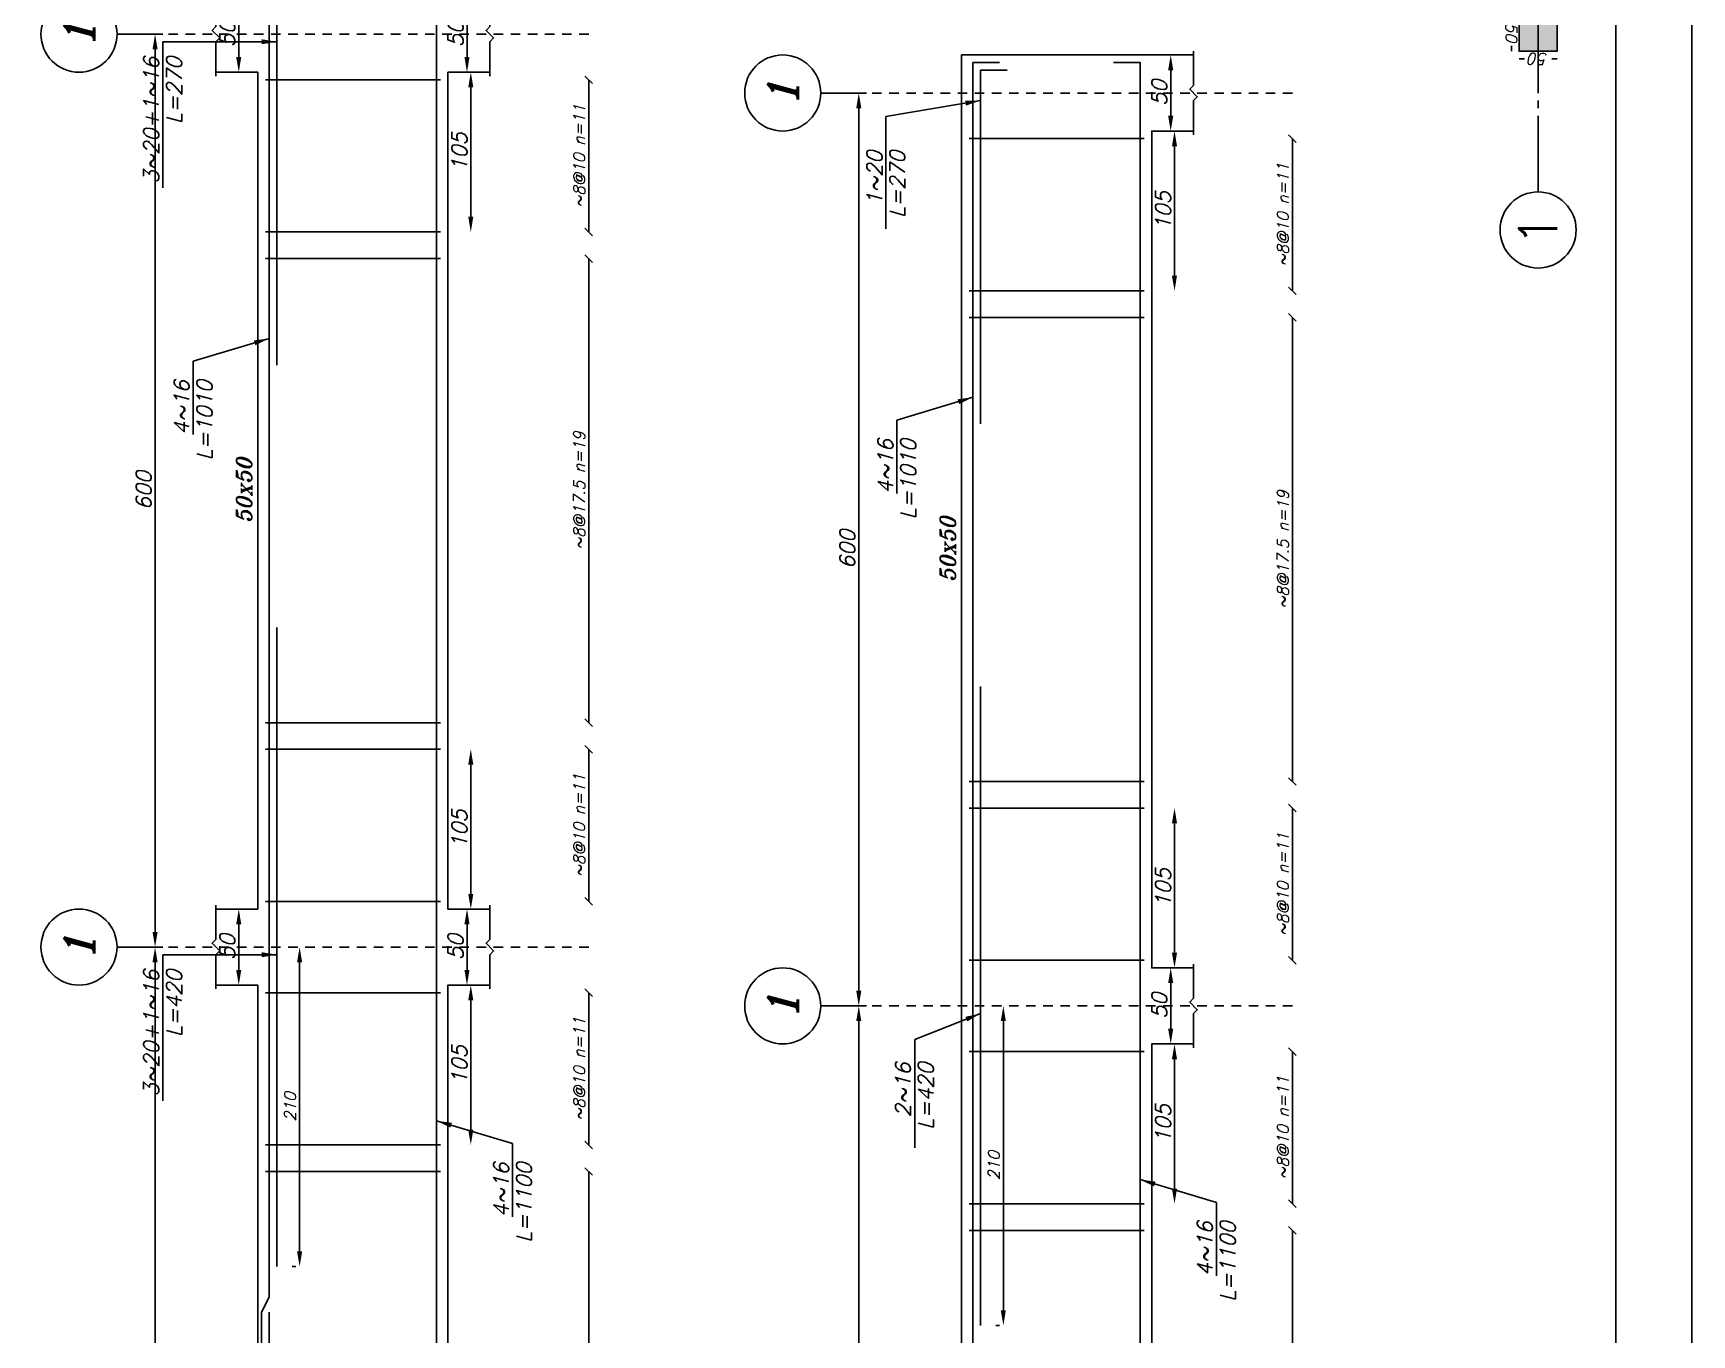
# Model space of a CAD drawing. Extents: x 0 to 308, y -92 to 22.
# Drawn here: x 192.36 to 214.16, y -69.36 to -52.25 of the extents above; entities that cross this region are included whole.
import ezdxf
from ezdxf.enums import TextEntityAlignment as Align

# ---------------------------------------------------------------- set-up
doc = ezdxf.new("R2010")
doc.units = 0
doc.header["$MEASUREMENT"] = 0
doc.header["$PDMODE"] = 33
doc.header["$PDSIZE"] = 0.3
doc.linetypes.add('HIDDEN2', pattern=[0.1875, 0.125, -0.0625])
doc.linetypes.add('SAZE_Axis1', pattern=[1.2, 1, -0.1, 0, -0.1])
doc.layers.add('SAZE_DRAWINGS', color=7, linetype='Continuous')
doc.styles.add('SAZE_STYLE', font='romansp.shx', dxfattribs={"oblique": 15})
doc.styles.add('SAZE_STYLE1', font='romant.shx', dxfattribs={"oblique": 15})
doc.dimstyles.new('SAZE_DIM_STYLE', dxfattribs={"dimtxt": 0.2, "dimasz": 0.2, "dimexe": 0.1, "dimexo": 0.05, "dimgap": 0.05, "dimtad": 0, "dimzin": 0, "dimdsep": 46, "dimtxsty": 'SAZE_STYLE', "dimcen": 0.09, "dimclrd": 2, "dimclre": 2, "dimclrt": 3, "dimadec": 0, "dimazin": 0, "dimtfac": 1, "dimtdec": 4, "dimtix": 1, "dimtmove": 1, "dimatfit": 3, "dimfxl": 1, "dimtolj": 1, "dimtzin": 0, "dimarcsym": 0})

# ---------------------------------------------------------------- blocks, each defined once
blk = doc.blocks.new('*D303')
at = {"layer": 'Defpoints', "color": 0, "transparency": 16777216}
for p in [(194.759, -63.76), (195.059, -63.76), (194.759, -64.76)]:
    blk.add_point(p, dxfattribs=at)
at = {"layer": 'SAZE_DRAWINGS', "color": 2, "lineweight": -2, "transparency": 16777216}
blk.add_line((195.059, -64.56), (195.059, -63.96), dxfattribs=at)
at = {"layer": 'SAZE_DRAWINGS', "color": 2, "transparency": 16777216}
for points in [[(195.025, -63.96), (195.092, -63.96), (195.059, -63.76)], [(195.025, -64.56), (195.092, -64.56), (195.059, -64.76)]]:
    blk.add_solid(points, dxfattribs=at)
at = {"layer": 'SAZE_DRAWINGS', "color": 3, "transparency": 16777216, "insert": (194.909, -64.26), "char_height": 0.2, "attachment_point": 5, "rotation": 90, "style": 'SAZE_STYLE'}
blk.add_mtext('\\A1;50', dxfattribs=at)
blk = doc.blocks.new('*D304')
at = {"layer": 'Defpoints', "color": 0, "transparency": 16777216}
for p in [(198.059, -63.76), (198.359, -63.76), (198.359, -64.76)]:
    blk.add_point(p, dxfattribs=at)
at = {"layer": 'SAZE_DRAWINGS', "color": 2, "lineweight": -2, "transparency": 16777216}
blk.add_line((198.059, -64.56), (198.059, -63.96), dxfattribs=at)
at = {"layer": 'SAZE_DRAWINGS', "color": 2, "transparency": 16777216}
for points in [[(198.025, -63.96), (198.092, -63.96), (198.059, -63.76)], [(198.025, -64.56), (198.092, -64.56), (198.059, -64.76)]]:
    blk.add_solid(points, dxfattribs=at)
at = {"layer": 'SAZE_DRAWINGS', "color": 3, "transparency": 16777216, "insert": (197.909, -64.26), "char_height": 0.2, "attachment_point": 5, "rotation": 90, "style": 'SAZE_STYLE'}
blk.add_mtext('\\A1;50', dxfattribs=at)
blk = doc.blocks.new('*D305')
at = {"layer": 'Defpoints', "color": 0, "transparency": 16777216}
for p in [(194.759, -51.76), (195.059, -51.76), (194.759, -52.76)]:
    blk.add_point(p, dxfattribs=at)
at = {"layer": 'SAZE_DRAWINGS', "color": 2, "lineweight": -2, "transparency": 16777216}
blk.add_line((195.059, -52.56), (195.059, -51.96), dxfattribs=at)
at = {"layer": 'SAZE_DRAWINGS', "color": 2, "transparency": 16777216}
for points in [[(195.025, -51.96), (195.092, -51.96), (195.059, -51.76)], [(195.025, -52.56), (195.092, -52.56), (195.059, -52.76)]]:
    blk.add_solid(points, dxfattribs=at)
at = {"layer": 'SAZE_DRAWINGS', "color": 3, "transparency": 16777216, "insert": (194.909, -52.26), "char_height": 0.2, "attachment_point": 5, "rotation": 90, "style": 'SAZE_STYLE'}
blk.add_mtext('\\A1;50', dxfattribs=at)
blk = doc.blocks.new('*D306')
at = {"layer": 'Defpoints', "color": 0, "transparency": 16777216}
for p in [(198.059, -51.76), (198.359, -51.76), (198.359, -52.76)]:
    blk.add_point(p, dxfattribs=at)
at = {"layer": 'SAZE_DRAWINGS', "color": 2, "lineweight": -2, "transparency": 16777216}
blk.add_line((198.059, -52.56), (198.059, -51.96), dxfattribs=at)
at = {"layer": 'SAZE_DRAWINGS', "color": 2, "transparency": 16777216}
for points in [[(198.025, -51.96), (198.092, -51.96), (198.059, -51.76)], [(198.025, -52.56), (198.092, -52.56), (198.059, -52.76)]]:
    blk.add_solid(points, dxfattribs=at)
at = {"layer": 'SAZE_DRAWINGS', "color": 3, "transparency": 16777216, "insert": (197.909, -52.26), "char_height": 0.2, "attachment_point": 5, "rotation": 90, "style": 'SAZE_STYLE'}
blk.add_mtext('\\A1;50', dxfattribs=at)
blk = doc.blocks.new('*D308')
at = {"layer": 'Defpoints', "color": 0, "transparency": 16777216}
for p in [(193.459, -64.26), (193.959, -64.26), (193.459, -76.26)]:
    blk.add_point(p, dxfattribs=at)
at = {"layer": 'SAZE_DRAWINGS', "color": 2, "lineweight": -2, "transparency": 16777216}
for p, q in [((193.509, -64.26), (194.059, -64.26)), ((193.959, -76.06), (193.959, -64.46)), ((193.509, -76.26), (194.059, -76.26))]:
    blk.add_line(p, q, dxfattribs=at)
at = {"layer": 'SAZE_DRAWINGS', "color": 2, "transparency": 16777216}
for points in [[(193.925, -64.46), (193.992, -64.46), (193.959, -64.26)], [(193.925, -76.06), (193.992, -76.06), (193.959, -76.26)]]:
    blk.add_solid(points, dxfattribs=at)
at = {"layer": 'SAZE_DRAWINGS', "color": 3, "transparency": 16777216, "insert": (193.809, -70.26), "char_height": 0.2, "attachment_point": 5, "rotation": 90, "style": 'SAZE_STYLE'}
blk.add_mtext('\\A1;600', dxfattribs=at)
blk = doc.blocks.new('*D309')
at = {"layer": 'Defpoints', "color": 0, "transparency": 16777216}
for p in [(193.459, -52.26), (193.959, -52.26), (193.459, -64.26)]:
    blk.add_point(p, dxfattribs=at)
at = {"layer": 'SAZE_DRAWINGS', "color": 2, "lineweight": -2, "transparency": 16777216}
for p, q in [((193.509, -52.26), (194.059, -52.26)), ((193.959, -64.06), (193.959, -52.46)), ((193.509, -64.26), (194.059, -64.26))]:
    blk.add_line(p, q, dxfattribs=at)
at = {"layer": 'SAZE_DRAWINGS', "color": 2, "transparency": 16777216}
for points in [[(193.925, -52.46), (193.992, -52.46), (193.959, -52.26)], [(193.925, -64.06), (193.992, -64.06), (193.959, -64.26)]]:
    blk.add_solid(points, dxfattribs=at)
at = {"layer": 'SAZE_DRAWINGS', "color": 3, "transparency": 16777216, "insert": (193.809, -58.26), "char_height": 0.2, "attachment_point": 5, "rotation": 90, "style": 'SAZE_STYLE'}
blk.add_mtext('\\A1;600', dxfattribs=at)
blk = doc.blocks.new('*D311')
at = {"layer": 'Defpoints', "color": 0, "transparency": 16777216}
for p in [(195.859, -64.26), (195.859, -64.26), (195.859, -68.46)]:
    blk.add_point(p, dxfattribs=at)
at = {"layer": 'SAZE_DRAWINGS', "color": 2, "lineweight": -2, "transparency": 16777216}
for p, q in [((195.809, -64.26), (195.759, -64.26)), ((195.859, -68.26), (195.859, -64.46)), ((195.809, -68.46), (195.759, -68.46))]:
    blk.add_line(p, q, dxfattribs=at)
at = {"layer": 'SAZE_DRAWINGS', "color": 2, "transparency": 16777216}
for points in [[(195.825, -64.46), (195.892, -64.46), (195.859, -64.26)], [(195.825, -68.26), (195.892, -68.26), (195.859, -68.46)]]:
    blk.add_solid(points, dxfattribs=at)
at = {"layer": 'SAZE_DRAWINGS', "color": 3, "transparency": 16777216, "insert": (195.734, -66.36), "char_height": 0.15, "attachment_point": 5, "rotation": 90, "style": 'SAZE_STYLE'}
blk.add_mtext('\\A1;210', dxfattribs=at)
blk = doc.blocks.new('*D315')
at = {"layer": 'Defpoints', "color": 0, "transparency": 16777216}
for p in [(198.109, -64.76), (198.109, -64.76), (198.109, -66.86)]:
    blk.add_point(p, dxfattribs=at)
at = {"layer": 'SAZE_DRAWINGS', "color": 2, "lineweight": -2, "transparency": 16777216}
blk.add_line((198.109, -66.66), (198.109, -64.96), dxfattribs=at)
at = {"layer": 'SAZE_DRAWINGS', "color": 2, "transparency": 16777216}
for points in [[(198.075, -64.96), (198.142, -64.96), (198.109, -64.76)], [(198.075, -66.66), (198.142, -66.66), (198.109, -66.86)]]:
    blk.add_solid(points, dxfattribs=at)
at = {"layer": 'SAZE_DRAWINGS', "color": 3, "transparency": 16777216, "insert": (197.959, -65.81), "char_height": 0.2, "attachment_point": 5, "rotation": 90, "style": 'SAZE_STYLE'}
blk.add_mtext('\\A1;105', dxfattribs=at)
blk = doc.blocks.new('*D316')
at = {"layer": 'Defpoints', "color": 0, "transparency": 16777216}
for p in [(198.109, -61.66), (198.109, -61.66), (198.109, -63.76)]:
    blk.add_point(p, dxfattribs=at)
at = {"layer": 'SAZE_DRAWINGS', "color": 2, "lineweight": -2, "transparency": 16777216}
blk.add_line((198.109, -63.56), (198.109, -61.86), dxfattribs=at)
at = {"layer": 'SAZE_DRAWINGS', "color": 2, "transparency": 16777216}
for points in [[(198.075, -61.86), (198.142, -61.86), (198.109, -61.66)], [(198.075, -63.56), (198.142, -63.56), (198.109, -63.76)]]:
    blk.add_solid(points, dxfattribs=at)
at = {"layer": 'SAZE_DRAWINGS', "color": 3, "transparency": 16777216, "insert": (197.959, -62.71), "char_height": 0.2, "attachment_point": 5, "rotation": 90, "style": 'SAZE_STYLE'}
blk.add_mtext('\\A1;105', dxfattribs=at)
blk = doc.blocks.new('*D317')
at = {"layer": 'Defpoints', "color": 0, "transparency": 16777216}
for p in [(198.109, -52.76), (198.109, -52.76), (198.109, -54.86)]:
    blk.add_point(p, dxfattribs=at)
at = {"layer": 'SAZE_DRAWINGS', "color": 2, "lineweight": -2, "transparency": 16777216}
blk.add_line((198.109, -54.66), (198.109, -52.96), dxfattribs=at)
at = {"layer": 'SAZE_DRAWINGS', "color": 2, "transparency": 16777216}
for points in [[(198.075, -52.96), (198.142, -52.96), (198.109, -52.76)], [(198.075, -54.66), (198.142, -54.66), (198.109, -54.86)]]:
    blk.add_solid(points, dxfattribs=at)
at = {"layer": 'SAZE_DRAWINGS', "color": 3, "transparency": 16777216, "insert": (197.959, -53.81), "char_height": 0.2, "attachment_point": 5, "rotation": 90, "style": 'SAZE_STYLE'}
blk.add_mtext('\\A1;105', dxfattribs=at)
blk = doc.blocks.new('*D320')
at = {"layer": 'Defpoints', "color": 0, "transparency": 16777216}
for p in [(207.309, -64.533), (207.609, -64.533), (207.609, -65.533)]:
    blk.add_point(p, dxfattribs=at)
at = {"layer": 'SAZE_DRAWINGS', "color": 2, "lineweight": -2, "transparency": 16777216}
blk.add_line((207.309, -65.333), (207.309, -64.733), dxfattribs=at)
at = {"layer": 'SAZE_DRAWINGS', "color": 2, "transparency": 16777216}
for points in [[(207.275, -64.733), (207.342, -64.733), (207.309, -64.533)], [(207.275, -65.333), (207.342, -65.333), (207.309, -65.533)]]:
    blk.add_solid(points, dxfattribs=at)
at = {"layer": 'SAZE_DRAWINGS', "color": 3, "transparency": 16777216, "insert": (207.159, -65.033), "char_height": 0.2, "attachment_point": 5, "rotation": 90, "style": 'SAZE_STYLE'}
blk.add_mtext('\\A1;50', dxfattribs=at)
blk = doc.blocks.new('*D321')
at = {"layer": 'Defpoints', "color": 0, "transparency": 16777216}
for p in [(207.309, -52.533), (207.609, -52.533), (207.609, -53.533)]:
    blk.add_point(p, dxfattribs=at)
at = {"layer": 'SAZE_DRAWINGS', "color": 2, "lineweight": -2, "transparency": 16777216}
blk.add_line((207.309, -53.333), (207.309, -52.733), dxfattribs=at)
at = {"layer": 'SAZE_DRAWINGS', "color": 2, "transparency": 16777216}
for points in [[(207.275, -52.733), (207.342, -52.733), (207.309, -52.533)], [(207.275, -53.333), (207.342, -53.333), (207.309, -53.533)]]:
    blk.add_solid(points, dxfattribs=at)
at = {"layer": 'SAZE_DRAWINGS', "color": 3, "transparency": 16777216, "insert": (207.159, -53.033), "char_height": 0.2, "attachment_point": 5, "rotation": 90, "style": 'SAZE_STYLE'}
blk.add_mtext('\\A1;50', dxfattribs=at)
blk = doc.blocks.new('*D323')
at = {"layer": 'Defpoints', "color": 0, "transparency": 16777216}
for p in [(202.709, -65.033), (203.209, -65.033), (202.709, -77.033)]:
    blk.add_point(p, dxfattribs=at)
at = {"layer": 'SAZE_DRAWINGS', "color": 2, "lineweight": -2, "transparency": 16777216}
for p, q in [((202.759, -65.033), (203.309, -65.033)), ((203.209, -76.833), (203.209, -65.233)), ((202.759, -77.033), (203.309, -77.033))]:
    blk.add_line(p, q, dxfattribs=at)
at = {"layer": 'SAZE_DRAWINGS', "color": 2, "transparency": 16777216}
for points in [[(203.175, -65.233), (203.242, -65.233), (203.209, -65.033)], [(203.175, -76.833), (203.242, -76.833), (203.209, -77.033)]]:
    blk.add_solid(points, dxfattribs=at)
at = {"layer": 'SAZE_DRAWINGS', "color": 3, "transparency": 16777216, "insert": (203.059, -71.033), "char_height": 0.2, "attachment_point": 5, "rotation": 90, "style": 'SAZE_STYLE'}
blk.add_mtext('\\A1;600', dxfattribs=at)
blk = doc.blocks.new('*D324')
at = {"layer": 'Defpoints', "color": 0, "transparency": 16777216}
for p in [(202.709, -53.033), (203.209, -53.033), (202.709, -65.033)]:
    blk.add_point(p, dxfattribs=at)
at = {"layer": 'SAZE_DRAWINGS', "color": 2, "lineweight": -2, "transparency": 16777216}
for p, q in [((202.759, -53.033), (203.309, -53.033)), ((203.209, -64.833), (203.209, -53.233)), ((202.759, -65.033), (203.309, -65.033))]:
    blk.add_line(p, q, dxfattribs=at)
at = {"layer": 'SAZE_DRAWINGS', "color": 2, "transparency": 16777216}
for points in [[(203.175, -53.233), (203.242, -53.233), (203.209, -53.033)], [(203.175, -64.833), (203.242, -64.833), (203.209, -65.033)]]:
    blk.add_solid(points, dxfattribs=at)
at = {"layer": 'SAZE_DRAWINGS', "color": 3, "transparency": 16777216, "insert": (203.059, -59.033), "char_height": 0.2, "attachment_point": 5, "rotation": 90, "style": 'SAZE_STYLE'}
blk.add_mtext('\\A1;600', dxfattribs=at)
blk = doc.blocks.new('*D326')
at = {"layer": 'Defpoints', "color": 0, "transparency": 16777216}
for p in [(205.109, -65.033), (205.109, -65.033), (205.109, -69.233)]:
    blk.add_point(p, dxfattribs=at)
at = {"layer": 'SAZE_DRAWINGS', "color": 2, "lineweight": -2, "transparency": 16777216}
for p, q in [((205.059, -65.033), (205.009, -65.033)), ((205.109, -69.033), (205.109, -65.233)), ((205.059, -69.233), (205.009, -69.233))]:
    blk.add_line(p, q, dxfattribs=at)
at = {"layer": 'SAZE_DRAWINGS', "color": 2, "transparency": 16777216}
for points in [[(205.075, -65.233), (205.142, -65.233), (205.109, -65.033)], [(205.075, -69.033), (205.142, -69.033), (205.109, -69.233)]]:
    blk.add_solid(points, dxfattribs=at)
at = {"layer": 'SAZE_DRAWINGS', "color": 3, "transparency": 16777216, "insert": (204.984, -67.133), "char_height": 0.15, "attachment_point": 5, "rotation": 90, "style": 'SAZE_STYLE'}
blk.add_mtext('\\A1;210', dxfattribs=at)
blk = doc.blocks.new('*D330')
at = {"layer": 'Defpoints', "color": 0, "transparency": 16777216}
for p in [(207.359, -65.533), (207.359, -65.533), (207.359, -67.633)]:
    blk.add_point(p, dxfattribs=at)
at = {"layer": 'SAZE_DRAWINGS', "color": 2, "lineweight": -2, "transparency": 16777216}
blk.add_line((207.359, -67.433), (207.359, -65.733), dxfattribs=at)
at = {"layer": 'SAZE_DRAWINGS', "color": 2, "transparency": 16777216}
for points in [[(207.325, -65.733), (207.392, -65.733), (207.359, -65.533)], [(207.325, -67.433), (207.392, -67.433), (207.359, -67.633)]]:
    blk.add_solid(points, dxfattribs=at)
at = {"layer": 'SAZE_DRAWINGS', "color": 3, "transparency": 16777216, "insert": (207.209, -66.583), "char_height": 0.2, "attachment_point": 5, "rotation": 90, "style": 'SAZE_STYLE'}
blk.add_mtext('\\A1;105', dxfattribs=at)
blk = doc.blocks.new('*D331')
at = {"layer": 'Defpoints', "color": 0, "transparency": 16777216}
for p in [(207.359, -62.433), (207.359, -62.433), (207.359, -64.533)]:
    blk.add_point(p, dxfattribs=at)
at = {"layer": 'SAZE_DRAWINGS', "color": 2, "lineweight": -2, "transparency": 16777216}
blk.add_line((207.359, -64.333), (207.359, -62.633), dxfattribs=at)
at = {"layer": 'SAZE_DRAWINGS', "color": 2, "transparency": 16777216}
for points in [[(207.325, -62.633), (207.392, -62.633), (207.359, -62.433)], [(207.325, -64.333), (207.392, -64.333), (207.359, -64.533)]]:
    blk.add_solid(points, dxfattribs=at)
at = {"layer": 'SAZE_DRAWINGS', "color": 3, "transparency": 16777216, "insert": (207.209, -63.483), "char_height": 0.2, "attachment_point": 5, "rotation": 90, "style": 'SAZE_STYLE'}
blk.add_mtext('\\A1;105', dxfattribs=at)
blk = doc.blocks.new('*D332')
at = {"layer": 'Defpoints', "color": 0, "transparency": 16777216}
for p in [(207.359, -53.533), (207.359, -53.533), (207.359, -55.633)]:
    blk.add_point(p, dxfattribs=at)
at = {"layer": 'SAZE_DRAWINGS', "color": 2, "lineweight": -2, "transparency": 16777216}
blk.add_line((207.359, -55.433), (207.359, -53.733), dxfattribs=at)
at = {"layer": 'SAZE_DRAWINGS', "color": 2, "transparency": 16777216}
for points in [[(207.325, -53.733), (207.392, -53.733), (207.359, -53.533)], [(207.325, -55.433), (207.392, -55.433), (207.359, -55.633)]]:
    blk.add_solid(points, dxfattribs=at)
at = {"layer": 'SAZE_DRAWINGS', "color": 3, "transparency": 16777216, "insert": (207.209, -54.583), "char_height": 0.2, "attachment_point": 5, "rotation": 90, "style": 'SAZE_STYLE'}
blk.add_mtext('\\A1;105', dxfattribs=at)
blk = doc.blocks.new('SAZE-REC-COL')
at = {"layer": 'SAZE_DRAWINGS'}
h = blk.add_hatch(color=0, dxfattribs=at)
h.dxf.hatch_style = 1
h.paths.add_polyline_path([(-0.5, -0.5), (0.5, -0.5), (0.5, 0.5), (-0.5, 0.5)])
at = {"layer": 'SAZE_DRAWINGS', "color": 0}
blk.add_lwpolyline([(-0.5, -0.5), (0.5, -0.5), (0.5, 0.5), (-0.5, 0.5)], close=True, dxfattribs=at)
blk = doc.blocks.new('*D333')
at = {"layer": 'Defpoints', "color": 0, "transparency": 16777216}
for p in [(211.888, -52.483), (212.388, -52.483), (211.888, -52.583)]:
    blk.add_point(p, dxfattribs=at)
at = {"layer": 'SAZE_DRAWINGS', "color": 2, "lineweight": -2, "transparency": 16777216}
for p, q in [((211.888, -52.583), (211.958, -52.583)), ((212.388, -52.583), (212.318, -52.583))]:
    blk.add_line(p, q, dxfattribs=at)
at = {"layer": 'SAZE_DRAWINGS', "color": 3, "transparency": 16777216, "insert": (212.138, -52.583), "char_height": 0.15, "attachment_point": 5, "rotation": 180, "style": 'SAZE_STYLE'}
blk.add_mtext('\\A1;50', dxfattribs=at)
blk = doc.blocks.new('*D334')
at = {"layer": 'Defpoints', "color": 0, "transparency": 16777216}
for p in [(211.788, -51.983), (211.888, -51.983), (211.888, -52.483)]:
    blk.add_point(p, dxfattribs=at)
at = {"layer": 'SAZE_DRAWINGS', "color": 2, "lineweight": -2, "transparency": 16777216}
for p, q in [((211.788, -51.983), (211.788, -52.053)), ((211.788, -52.483), (211.788, -52.414))]:
    blk.add_line(p, q, dxfattribs=at)
at = {"layer": 'SAZE_DRAWINGS', "color": 3, "transparency": 16777216, "insert": (211.788, -52.233), "char_height": 0.15, "attachment_point": 5, "rotation": 270, "style": 'SAZE_STYLE'}
blk.add_mtext('\\A1;50', dxfattribs=at)

msp = doc.modelspace()

# ---------------------------------------------------------------- linework, layer by layer
at = {"layer": 'SAZE_DRAWINGS', "color": 8, "linetype": 'SAZE_Axis1'}
msp.add_line((212.1379, -54.3333), (212.1379, -34.2333), dxfattribs=at)
at = {"layer": 'SAZE_DRAWINGS', "color": 1}
msp.add_lwpolyline([(172.1588, -32.3812), (172.1588, -91.7812), (214.1588, -91.7812), (214.1588, -32.3812)], close=True, dxfattribs=at)
at = {"layer": 'SAZE_DRAWINGS', "color": 7}
msp.add_lwpolyline([(173.1588, -33.3812), (173.1588, -90.7812), (213.1588, -90.7812), (213.1588, -33.3812)], close=True, dxfattribs=at)
at = {"layer": 'SAZE_DRAWINGS', "color": 8, "elevation": 0}
for points in [[(194.7588, -52.8097), (194.7588, -52.3597), (194.8088, -52.3097), (194.7088, -52.2097), (194.7588, -52.1597), (194.7588, -51.7097)], [(198.3588, -52.8097), (198.3588, -52.3597), (198.4088, -52.3097), (198.3088, -52.2097), (198.3588, -52.1597), (198.3588, -51.7097)], [(207.6088, -53.583), (207.6088, -53.133), (207.6588, -53.083), (207.5588, -52.983), (207.6088, -52.933), (207.6088, -52.483)], [(194.7588, -64.8097), (194.7588, -64.3597), (194.8088, -64.3097), (194.7088, -64.2097), (194.7588, -64.1597), (194.7588, -63.7097)], [(198.3588, -64.8097), (198.3588, -64.3597), (198.4088, -64.3097), (198.3088, -64.2097), (198.3588, -64.1597), (198.3588, -63.7097)], [(207.6088, -65.583), (207.6088, -65.133), (207.6588, -65.083), (207.5588, -64.983), (207.6088, -64.933), (207.6088, -64.483)]]:
    msp.add_lwpolyline(points, dxfattribs=at)
at = {"layer": 'SAZE_DRAWINGS', "color": 6, "linetype": 'Continuous', "elevation": 0}
for points in [[(195.3588, -71.4597), (195.3588, -69.0597), (195.4588, -68.8597), (195.4588, -51.8597), (195.8088, -51.8597)], [(197.7588, -73.2097), (197.7588, -71.3097), (197.6588, -71.1097), (197.6588, -51.8597), (197.3088, -51.8597)], [(195.5588, -56.6097), (195.5588, -51.9597), (195.9088, -51.9597)], [(204.6088, -72.233), (204.6088, -69.833), (204.7088, -69.633), (204.7088, -52.633), (205.0588, -52.633)], [(204.8088, -57.383), (204.8088, -52.733), (205.1588, -52.733)], [(207.0088, -73.983), (207.0088, -72.083), (206.9088, -71.883), (206.9088, -52.633), (206.5588, -52.633)], [(195.5588, -68.4597), (195.5588, -60.0597)], [(204.8088, -69.233), (204.8088, -60.833)], [(195.8088, -88.6597), (195.4588, -88.6597), (195.4588, -69.0597)]]:
    msp.add_lwpolyline(points, dxfattribs=at)
at = {"layer": 'SAZE_DRAWINGS', "color": 2, "linetype": 'HIDDEN2', "elevation": 0}
for points in [[(199.6588, -52.2597), (193.4588, -52.2597)], [(208.9088, -53.033), (202.7088, -53.033)], [(199.6588, -64.2597), (193.4588, -64.2597)], [(208.9088, -65.033), (202.7088, -65.033)]]:
    msp.add_lwpolyline(points, dxfattribs=at)
at = {"layer": 'SAZE_DRAWINGS', "color": 3, "linetype": 'Continuous', "elevation": 0}
for points in [[(204.5588, -89.533), (204.5588, -52.533)], [(207.6088, -52.533), (204.5588, -52.533)], [(194.7588, -63.7597), (195.3088, -63.7597), (195.3088, -52.7597), (194.7588, -52.7597)], [(198.3588, -63.7597), (197.8088, -63.7597), (197.8088, -52.7597), (198.3588, -52.7597)], [(207.6088, -64.533), (207.0588, -64.533), (207.0588, -53.533), (207.6088, -53.533)], [(194.7588, -75.7597), (195.3088, -75.7597), (195.3088, -64.7597), (194.7588, -64.7597)], [(198.3588, -75.7597), (197.8088, -75.7597), (197.8088, -64.7597), (198.3588, -64.7597)], [(207.6088, -76.533), (207.0588, -76.533), (207.0588, -65.533), (207.6088, -65.533)]]:
    msp.add_lwpolyline(points, dxfattribs=at)
at = {"layer": 'SAZE_DRAWINGS', "color": 4, "linetype": 'Continuous', "elevation": 0}
for points in [[(197.7088, -52.8597), (195.4088, -52.8597)], [(206.9588, -53.633), (204.6588, -53.633)], [(197.7088, -54.8597), (195.4088, -54.8597)], [(197.7088, -55.2097), (195.4088, -55.2097)], [(206.9588, -55.633), (204.6588, -55.633)], [(206.9588, -55.983), (204.6588, -55.983)], [(197.7088, -61.3097), (195.4088, -61.3097)], [(197.7088, -61.6597), (195.4088, -61.6597)], [(206.9588, -62.083), (204.6588, -62.083)], [(206.9588, -62.433), (204.6588, -62.433)], [(197.7088, -63.6597), (195.4088, -63.6597)], [(206.9588, -64.433), (204.6588, -64.433)], [(197.7088, -64.8597), (195.4088, -64.8597)], [(206.9588, -65.633), (204.6588, -65.633)], [(197.7088, -66.8597), (195.4088, -66.8597)], [(197.7088, -67.2097), (195.4088, -67.2097)], [(206.9588, -67.633), (204.6588, -67.633)], [(206.9588, -67.983), (204.6588, -67.983)]]:
    msp.add_lwpolyline(points, dxfattribs=at)
at = {"layer": 'SAZE_DRAWINGS', "color": 1, "elevation": 0}
for points in [[(199.7088, -52.9097), (199.6088, -52.8097)], [(199.6588, -54.8597), (199.6588, -52.8597)], [(208.9588, -53.683), (208.8588, -53.583)], [(208.9088, -55.633), (208.9088, -53.633)], [(199.7088, -54.9097), (199.6088, -54.8097)], [(199.7088, -55.2597), (199.6088, -55.1597)], [(199.6588, -61.3097), (199.6588, -55.2097)], [(208.9588, -55.683), (208.8588, -55.583)], [(208.9588, -56.033), (208.8588, -55.933)], [(208.9088, -62.083), (208.9088, -55.983)], [(199.7088, -61.3597), (199.6088, -61.2597)], [(199.7088, -61.7097), (199.6088, -61.6097)], [(199.6588, -63.6597), (199.6588, -61.6597)], [(208.9588, -62.133), (208.8588, -62.033)], [(208.9588, -62.483), (208.8588, -62.383)], [(208.9088, -64.433), (208.9088, -62.433)], [(199.7088, -63.7097), (199.6088, -63.6097)], [(208.9588, -64.483), (208.8588, -64.383)], [(199.7088, -64.9097), (199.6088, -64.8097)], [(199.6588, -66.8597), (199.6588, -64.8597)], [(208.9588, -65.683), (208.8588, -65.583)], [(208.9088, -67.633), (208.9088, -65.633)], [(199.7088, -66.9097), (199.6088, -66.8097)], [(199.7088, -67.2597), (199.6088, -67.1597)], [(199.6588, -73.3097), (199.6588, -67.2097)], [(208.9588, -67.683), (208.8588, -67.583)], [(208.9588, -68.033), (208.8588, -67.933)], [(208.9088, -74.083), (208.9088, -67.983)]]:
    msp.add_lwpolyline(points, dxfattribs=at)
at = {"layer": 'SAZE_DRAWINGS', "color": 2}
msp.add_circle((212.1379, -54.8333), 0.5, dxfattribs=at)
for centre in [(192.9588, -52.2597, 0), (202.2088, -53.033, 0), (192.9588, -64.2597, 0), (202.2088, -65.033, 0)]:
    msp.add_ellipse(centre, major_axis=(0, 0.5), ratio=1, dxfattribs=at)

# ---------------------------------------------------------------- block references
at = {"layer": 'SAZE_DRAWINGS', "color": 8, "xscale": 0.5, "yscale": 0.5, "zscale": 0.5, "rotation": 180}
msp.add_blockref('SAZE-REC-COL', (212.1379, -52.2333, 0), dxfattribs=at)

# ---------------------------------------------------------------- texts
at = {"layer": 'SAZE_DRAWINGS', "color": 3, "style": 'SAZE_STYLE1', "oblique": 15}
for p in [(192.9588, -52.2597, 0), (202.2088, -53.033, 0), (192.9588, -64.2597, 0), (202.2088, -65.033, 0)]:
    msp.add_text('1', height=0.4, rotation=90, dxfattribs=at).set_placement(p, align=Align.MIDDLE_CENTER)
at = {"layer": 'SAZE_DRAWINGS', "color": 3, "style": 'SAZE_STYLE', "oblique": 15}
for s, p in [('~8@10 n=11', (199.6088, -53.8597, 0)), ('~8@10 n=11', (208.8588, -54.633, 0)), ('~8@17.5 n=19', (199.6088, -58.2597, 0)), ('~8@17.5 n=19', (208.8588, -59.033, 0)), ('~8@10 n=11', (199.6088, -62.6597, 0)), ('~8@10 n=11', (208.8588, -63.433, 0)), ('~8@10 n=11', (199.6088, -65.8597, 0)), ('~8@10 n=11', (208.8588, -66.633, 0))]:
    msp.add_text(s, height=0.15, rotation=90, dxfattribs=at).set_placement(p, align=Align.CENTER)
at = {"layer": 'SAZE_DRAWINGS', "color": 3, "style": 'SAZE_STYLE'}
msp.add_text('1', height=0.5, rotation=90, dxfattribs=at).set_placement((212.1379, -54.8333), align=Align.MIDDLE_CENTER)
at = {"layer": 'SAZE_DRAWINGS', "color": 2, "style": 'SAZE_STYLE1', "oblique": 15}
for p in [(195.1288, -58.2597, 0), (204.3788, -59.033, 0)]:
    msp.add_text('50x50', height=0.2, rotation=90, dxfattribs=at).set_placement(p, align=Align.MIDDLE_CENTER)
at = {"layer": 'SAZE_DRAWINGS', "color": 3, "char_height": 0.2, "attachment_point": 9, "rotation": 90, "style": 'SAZE_STYLE'}
for s, insert in [('\\A1;3~20+1~16', (194.0088, -52.5597, 0)), ('\\A1;1~20', (203.5148, -53.7928)), ('\\A1;4~16', (194.4088, -56.8097, 0)), ('\\A1;4~16', (203.6588, -57.583, 0)), ('\\A1;3~20+1~16', (194.0088, -64.5597, 0)), ('\\A1;2~16', (203.8899, -65.7783, 0)), ('\\A1;4~16', (198.6088, -67.0931, 0)), ('\\A1;4~16', (207.8588, -67.8664, 0))]:
    msp.add_mtext(s, dxfattribs=dict(at, insert=insert))
at = {"layer": 'SAZE_DRAWINGS', "color": 2, "char_height": 0.2, "attachment_point": 3, "rotation": 90, "style": 'SAZE_STYLE'}
for s, insert in [('L=270', (194.1088, -52.5597, 0)), ('L=270', (203.6148, -53.7928)), ('L=1010', (194.5088, -56.8097, 0)), ('L=1010', (203.7588, -57.583, 0)), ('L=420', (194.1088, -64.5597, 0)), ('L=420', (203.9899, -65.7783, 0)), ('L=1100', (198.7088, -67.0931, 0)), ('L=1100', (207.9588, -67.8664, 0))]:
    msp.add_mtext(s, dxfattribs=dict(at, insert=insert))

# ---------------------------------------------------------------- dimensions: what is measured, and where the dimension line sits
at = {"layer": 'SAZE_DRAWINGS', "color": 2}
for base, p1, p2, override, picture, middle in [((195.0588, -51.7597, 0), (194.7588, -52.7597, 0), (194.7588, -51.7597, 0), {"dimtxt": 0.2, "dimasz": 0.2, "dimgap": 0.05, "dimtad": 1, "dimdec": 1, "dimlfac": 50, "dimrnd": 1, "dimzin": 8, "dimse1": 1, "dimse2": 1, "dimclrd": 2, "dimclre": 2, "dimclrt": 3}, '*D305', (194.9088, -52.2597, 0)), ((198.0588, -51.7597, 0), (198.3588, -52.7597, 0), (198.3588, -51.7597, 0), {"dimtxt": 0.2, "dimasz": 0.2, "dimgap": 0.05, "dimtad": 1, "dimdec": 1, "dimlfac": 50, "dimrnd": 1, "dimzin": 8, "dimse1": 1, "dimse2": 1, "dimclrd": 2, "dimclre": 2, "dimclrt": 3}, '*D306', (197.9088, -52.2597, 0)), ((193.9588, -52.2597, 0), (193.4588, -64.2597, 0), (193.4588, -52.2597, 0), {"dimtxt": 0.2, "dimasz": 0.2, "dimgap": 0.05, "dimtad": 1, "dimdec": 1, "dimlfac": 50, "dimrnd": 1, "dimzin": 8, "dimclrd": 2, "dimclre": 2, "dimclrt": 3}, '*D309', (193.8088, -58.2597, 0)), ((207.3088, -52.533, 0), (207.6088, -53.533, 0), (207.6088, -52.533, 0), {"dimtxt": 0.2, "dimasz": 0.2, "dimgap": 0.05, "dimtad": 1, "dimdec": 1, "dimlfac": 50, "dimrnd": 1, "dimzin": 8, "dimse1": 1, "dimse2": 1, "dimclrd": 2, "dimclre": 2, "dimclrt": 3}, '*D321', (207.1588, -53.033, 0)), ((198.1088, -52.7597, 0), (198.1088, -54.8597, 0), (198.1088, -52.7597, 0), {"dimtxt": 0.2, "dimasz": 0.2, "dimgap": 0.05, "dimtad": 1, "dimdec": 1, "dimlfac": 50, "dimrnd": 1, "dimzin": 8, "dimse1": 1, "dimse2": 1, "dimclrd": 2, "dimclre": 2, "dimclrt": 3}, '*D317', (197.9588, -53.8097, 0)), ((203.2088, -53.033, 0), (202.7088, -65.033, 0), (202.7088, -53.033, 0), {"dimtxt": 0.2, "dimasz": 0.2, "dimgap": 0.05, "dimtad": 1, "dimdec": 1, "dimlfac": 50, "dimrnd": 1, "dimzin": 8, "dimclrd": 2, "dimclre": 2, "dimclrt": 3}, '*D324', (203.0588, -59.033, 0)), ((207.3588, -53.533, 0), (207.3588, -55.633, 0), (207.3588, -53.533, 0), {"dimtxt": 0.2, "dimasz": 0.2, "dimgap": 0.05, "dimtad": 1, "dimdec": 1, "dimlfac": 50, "dimrnd": 1, "dimzin": 8, "dimse1": 1, "dimse2": 1, "dimclrd": 2, "dimclre": 2, "dimclrt": 3}, '*D332', (207.2088, -54.583, 0)), ((198.1088, -61.6597, 0), (198.1088, -63.7597, 0), (198.1088, -61.6597, 0), {"dimtxt": 0.2, "dimasz": 0.2, "dimgap": 0.05, "dimtad": 1, "dimdec": 1, "dimlfac": 50, "dimrnd": 1, "dimzin": 8, "dimse1": 1, "dimse2": 1, "dimclrd": 2, "dimclre": 2, "dimclrt": 3}, '*D316', (197.9588, -62.7097, 0)), ((207.3588, -62.433, 0), (207.3588, -64.533, 0), (207.3588, -62.433, 0), {"dimtxt": 0.2, "dimasz": 0.2, "dimgap": 0.05, "dimtad": 1, "dimdec": 1, "dimlfac": 50, "dimrnd": 1, "dimzin": 8, "dimse1": 1, "dimse2": 1, "dimclrd": 2, "dimclre": 2, "dimclrt": 3}, '*D331', (207.2088, -63.483, 0)), ((195.0588, -63.7597, 0), (194.7588, -64.7597, 0), (194.7588, -63.7597, 0), {"dimtxt": 0.2, "dimasz": 0.2, "dimgap": 0.05, "dimtad": 1, "dimdec": 1, "dimlfac": 50, "dimrnd": 1, "dimzin": 8, "dimse1": 1, "dimse2": 1, "dimclrd": 2, "dimclre": 2, "dimclrt": 3}, '*D303', (194.9088, -64.2597, 0)), ((198.0588, -63.7597, 0), (198.3588, -64.7597, 0), (198.3588, -63.7597, 0), {"dimtxt": 0.2, "dimasz": 0.2, "dimgap": 0.05, "dimtad": 1, "dimdec": 1, "dimlfac": 50, "dimrnd": 1, "dimzin": 8, "dimse1": 1, "dimse2": 1, "dimclrd": 2, "dimclre": 2, "dimclrt": 3}, '*D304', (197.9088, -64.2597, 0)), ((193.9588, -64.2597, 0), (193.4588, -76.2597, 0), (193.4588, -64.2597, 0), {"dimtxt": 0.2, "dimasz": 0.2, "dimgap": 0.05, "dimtad": 1, "dimdec": 1, "dimlfac": 50, "dimrnd": 1, "dimzin": 8, "dimclrd": 2, "dimclre": 2, "dimclrt": 3}, '*D308', (193.8088, -70.2597, 0)), ((195.8588, -64.2597, 0), (195.8588, -68.4597, 0), (195.8588, -64.2597, 0), {"dimtxt": 0.15, "dimasz": 0.2, "dimgap": 0.05, "dimtad": 1, "dimdec": 1, "dimlfac": 50, "dimrnd": 1, "dimzin": 8, "dimclrd": 2, "dimclre": 2, "dimclrt": 3}, '*D311', (195.7338, -66.3597, 0)), ((207.3088, -64.533, 0), (207.6088, -65.533, 0), (207.6088, -64.533, 0), {"dimtxt": 0.2, "dimasz": 0.2, "dimgap": 0.05, "dimtad": 1, "dimdec": 1, "dimlfac": 50, "dimrnd": 1, "dimzin": 8, "dimse1": 1, "dimse2": 1, "dimclrd": 2, "dimclre": 2, "dimclrt": 3}, '*D320', (207.1588, -65.033, 0)), ((198.1088, -64.7597, 0), (198.1088, -66.8597, 0), (198.1088, -64.7597, 0), {"dimtxt": 0.2, "dimasz": 0.2, "dimgap": 0.05, "dimtad": 1, "dimdec": 1, "dimlfac": 50, "dimrnd": 1, "dimzin": 8, "dimse1": 1, "dimse2": 1, "dimclrd": 2, "dimclre": 2, "dimclrt": 3}, '*D315', (197.9588, -65.8097, 0)), ((203.2088, -65.033, 0), (202.7088, -77.033, 0), (202.7088, -65.033, 0), {"dimtxt": 0.2, "dimasz": 0.2, "dimgap": 0.05, "dimtad": 1, "dimdec": 1, "dimlfac": 50, "dimrnd": 1, "dimzin": 8, "dimclrd": 2, "dimclre": 2, "dimclrt": 3}, '*D323', (203.0588, -71.033, 0)), ((205.1088, -65.033, 0), (205.1088, -69.233, 0), (205.1088, -65.033, 0), {"dimtxt": 0.15, "dimasz": 0.2, "dimgap": 0.05, "dimtad": 1, "dimdec": 1, "dimlfac": 50, "dimrnd": 1, "dimzin": 8, "dimclrd": 2, "dimclre": 2, "dimclrt": 3}, '*D326', (204.9838, -67.133, 0)), ((207.3588, -65.533, 0), (207.3588, -67.633, 0), (207.3588, -65.533, 0), {"dimtxt": 0.2, "dimasz": 0.2, "dimgap": 0.05, "dimtad": 1, "dimdec": 1, "dimlfac": 50, "dimrnd": 1, "dimzin": 8, "dimse1": 1, "dimse2": 1, "dimclrd": 2, "dimclre": 2, "dimclrt": 3}, '*D330', (207.2088, -66.583, 0))]:
    dim = msp.add_linear_dim(base=base, p1=p1, p2=p2, angle=90, dimstyle='SAZE_DIM_STYLE', override=override, dxfattribs=at)
    dim.commit()
    dim.dimension.update_dxf_attribs({"geometry": picture, "text_midpoint": middle})
at = {"layer": 'SAZE_DRAWINGS', "color": 3}
for base, p1, p2, angle, picture, middle in [((211.7879, -51.9833, 0), (211.8879, -52.4833, 0), (211.8879, -51.9833, 0), 90, '*D334', (211.7879, -52.2333, 0)), ((211.8879, -52.5833, 0), (212.3879, -52.4833, 0), (211.8879, -52.4833, 0), 180, '*D333', (212.1379, -52.5833, 0))]:
    dim = msp.add_linear_dim(base=base, p1=p1, p2=p2, angle=angle, dimstyle='SAZE_DIM_STYLE', override={"dimtxt": 0.15, "dimasz": 0, "dimexe": 0.05, "dimgap": 0.05, "dimdec": 1, "dimlfac": 100, "dimrnd": 1, "dimzin": 8, "dimse1": 1, "dimse2": 1, "dimclrd": 2, "dimclre": 2, "dimclrt": 3}, dxfattribs=at)
    dim.commit()
    dim.dimension.update_dxf_attribs({"geometry": picture, "text_midpoint": middle})

# ---------------------------------------------------------------- leaders
at = {"layer": 'SAZE_DRAWINGS', "color": 2, "annotation_type": 0, "has_hookline": 1, "hookline_direction": 1, "horizontal_direction": (0, 1, 0)}
for points, text_width in [([(195.5588, -52.3597, 0), (194.0588, -52.3597, 0), (194.0588, -52.5097, 0)], 1.7214), ([(204.8088, -53.133, 0), (203.5648, -53.3432, 0), (203.5648, -54.1119, 0)], 0.6571), ([(195.4588, -56.2597, 0), (194.4588, -56.5597, 0), (194.4588, -56.7597, 0)], 0.7138), ([(204.7088, -57.033, 0), (203.7088, -57.333, 0), (203.7088, -57.533, 0)], 0.7138), ([(195.5588, -64.3597, 0), (194.0588, -64.3597, 0), (194.0588, -64.5097, 0)], 1.7214), ([(204.8088, -65.133, 0), (203.944, -65.4765, 0), (203.9455, -66.1151, 0)], 0.7316), ([(197.6588, -66.5431, 0), (198.6588, -66.8431, 0), (198.6588, -67.0431, 0)], 0.7138), ([(206.9088, -67.3164, 0), (207.9088, -67.6164, 0), (207.9088, -67.8164, 0)], 0.7138)]:
    msp.add_leader(points, dimstyle='SAZE_DIM_STYLE', override={"dimasz": 0.2, "dimgap": 0.05, "dimtad": 1, "dimclrd": 2}, dxfattribs=dict(at, text_width=text_width))

doc.saveas('drawing.dxf')
